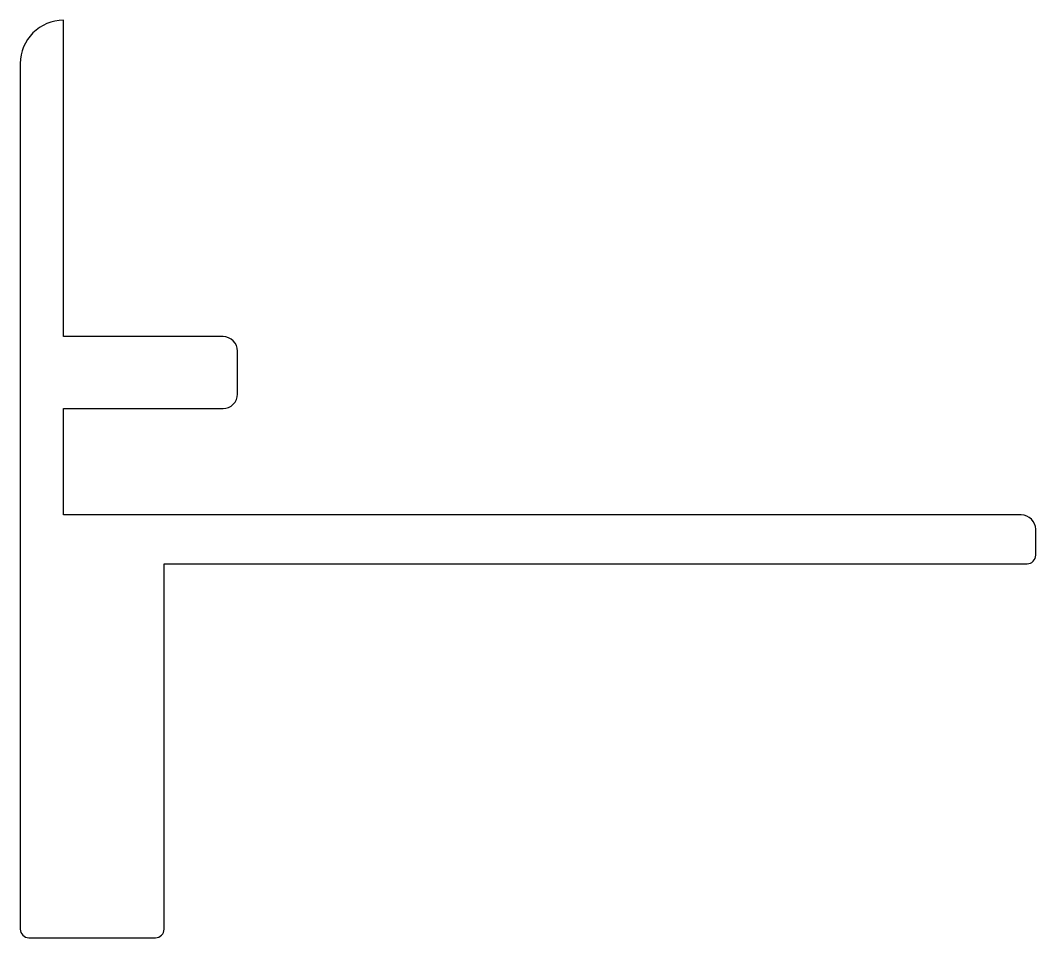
# Model space of a CAD drawing. Extents: x 145.2 to 180.5, y 207.2 to 239.1.
import ezdxf

# ---------------------------------------------------------------- set-up
doc = ezdxf.new("R2010")
doc.units = 0
doc.header["$LTSCALE"] = 15
doc.layers.get('0').update_dxf_attribs({"linetype": 'CONTINUOUS'})

msp = doc.modelspace()

# ---------------------------------------------------------------- linework, layer by layer
msp.add_lwpolyline([(146.708, 228.141), (146.708, 239.141, 0.414214), (145.208, 237.641), (145.208, 207.541, 0.414214), (145.508, 207.241), (149.908, 207.241, 0.414214), (150.208, 207.541), (150.208, 220.241), (180.206, 220.241, 0.414214), (180.506, 220.541), (180.506, 221.441, 0.414214), (180.006, 221.941), (146.708, 221.941), (146.708, 225.641), (152.257, 225.641, 0.414214), (152.757, 226.141), (152.757, 227.641, 0.414214), (152.257, 228.141)], format="xyb", close=True)

doc.saveas('drawing.dxf')
